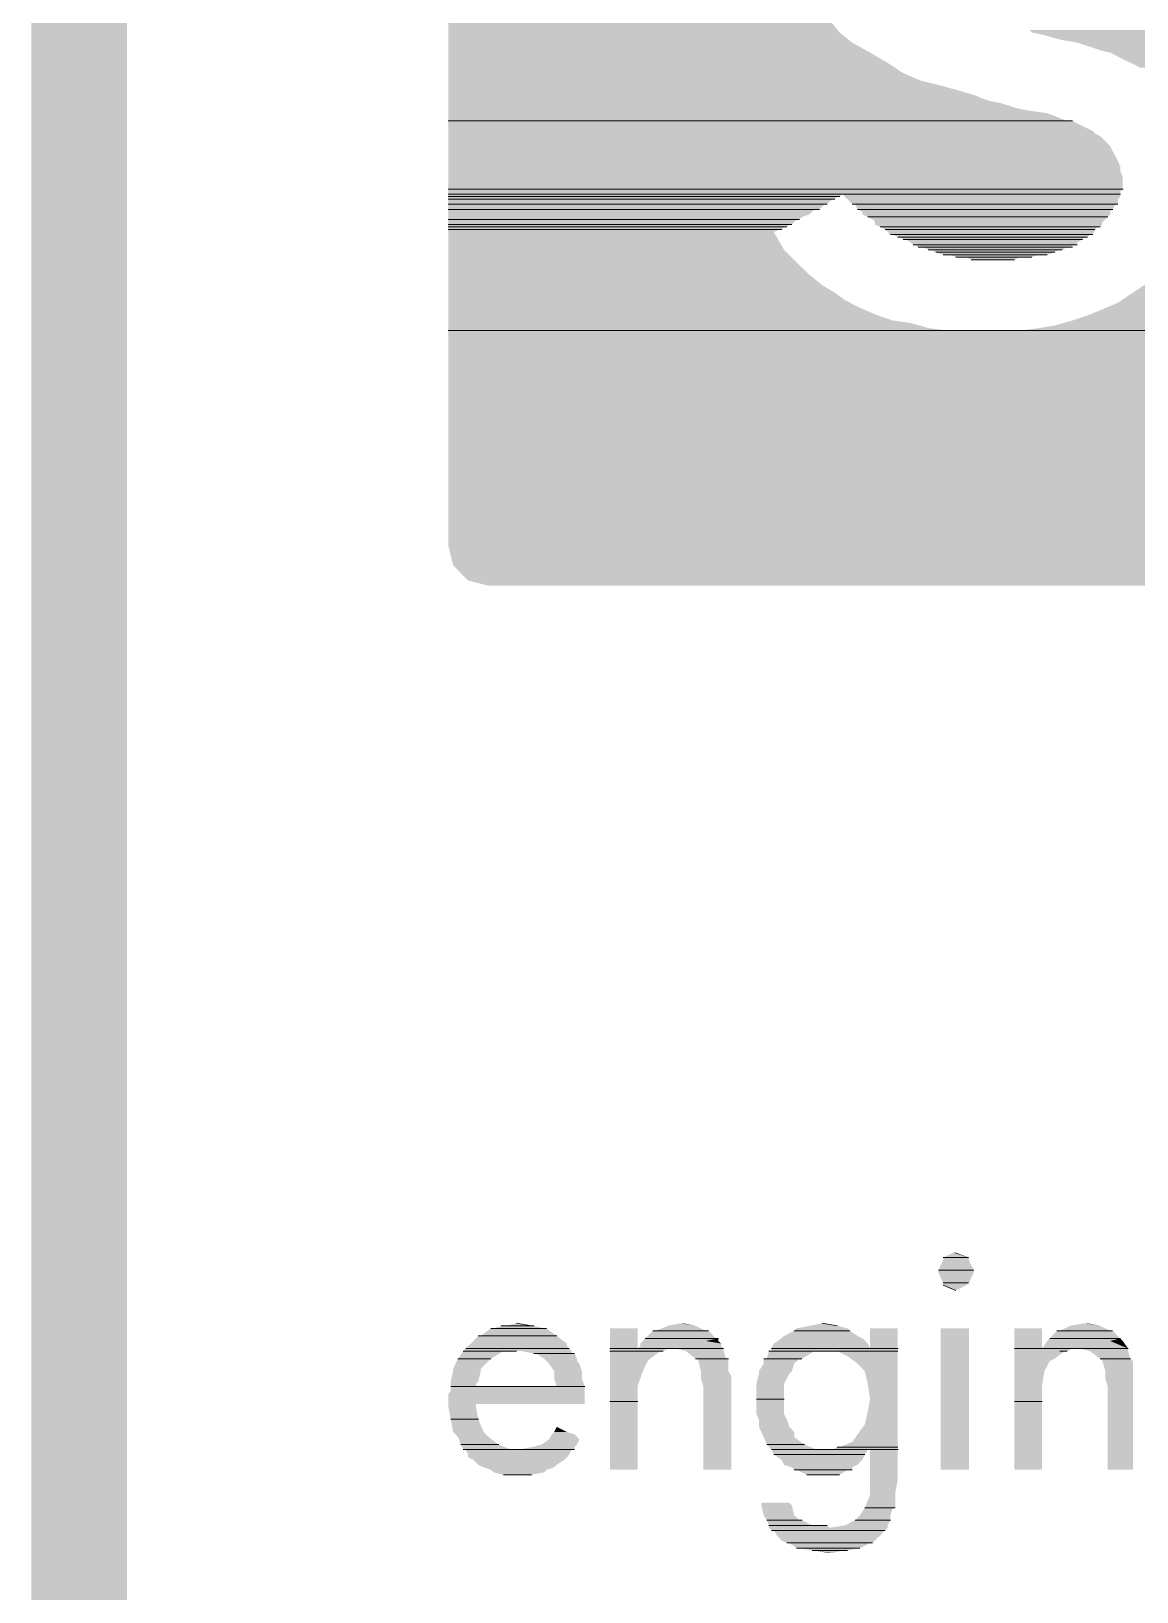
# Model space of a CAD drawing. Header units: inches. Extents: x 0.9 to 46, y 0.8 to 32.4.
# Drawn here: x 42.023 to 42.752, y 24.007 to 25.037 of the extents above; entities that cross this region are included whole.
import ezdxf

# ---------------------------------------------------------------- set-up
doc = ezdxf.new("R2010")
doc.units = ezdxf.units.IN
doc.header["$MEASUREMENT"] = 0
doc.layers.add('PDF_Geometry', color=7, linetype='Continuous')
doc.layers.add('PDF_Solid Fills', color=7, linetype='Continuous')

msp = doc.modelspace()

# ---------------------------------------------------------------- linework, layer by layer
at = {"layer": 'PDF_Geometry', "lineweight": 20}
for points in [[(42.2977, 24.9779), (42.7094, 24.9779)], [(42.2977, 24.9779), (42.7093, 24.9779)], [(42.2977, 24.9329), (42.7427, 24.9329)], [(42.2977, 24.9329), (42.7427, 24.9329)], [(42.2977, 24.9296), (42.741, 24.9296)], [(42.2977, 24.9296), (42.741, 24.9296)], [(42.2977, 24.9296), (42.5577, 24.9296)], [(42.2977, 24.9296), (42.5577, 24.9296)], [(42.2977, 24.9296), (42.5577, 24.9296)], [(42.2977, 24.9296), (42.5577, 24.9296)], [(42.2977, 24.9296), (42.5577, 24.9296)], [(42.2977, 24.9296), (42.5577, 24.9296)], [(42.2977, 24.9296), (42.5577, 24.9296)], [(42.2977, 24.9296), (42.5577, 24.9296)], [(42.2977, 24.9296), (42.5577, 24.9296)], [(42.2977, 24.9296), (42.5577, 24.9296)], [(42.2977, 24.9296), (42.5577, 24.9296)], [(42.2977, 24.9296), (42.5577, 24.9296)], [(42.2977, 24.9279), (42.556, 24.9279)], [(42.2977, 24.9279), (42.556, 24.9279)], [(42.2977, 24.9279), (42.556, 24.9279)], [(42.2977, 24.9279), (42.556, 24.9279)], [(42.2977, 24.9279), (42.556, 24.9279)], [(42.2977, 24.9279), (42.556, 24.9279)], [(42.2977, 24.9279), (42.5544, 24.9279)], [(42.2977, 24.9279), (42.5558, 24.9279), (42.5542, 24.9279)], [(42.2977, 24.9279), (42.5544, 24.9279)], [(42.2977, 24.9279), (42.5544, 24.9279)], [(42.2977, 24.9262), (42.5527, 24.9262)], [(42.2977, 24.9262), (42.5527, 24.9262)], [(42.2977, 24.9262), (42.5527, 24.9262)], [(42.2977, 24.9262), (42.5527, 24.9262)], [(42.2977, 24.9262), (42.551, 24.9262)], [(42.2977, 24.9262), (42.5526, 24.9262), (42.551, 24.9262)], [(42.2977, 24.9229), (42.546, 24.9229)], [(42.2977, 24.9229), (42.5475, 24.9229), (42.5459, 24.9229)], [(42.2977, 24.9195), (42.5394, 24.9195)], [(42.2977, 24.9195), (42.5424, 24.9195), (42.5392, 24.9195)], [(42.5641, 24.9229), (42.7377, 24.9229)], [(42.5641, 24.9229), (42.7393, 24.9229), (42.7377, 24.9229)], [(42.5676, 24.9195), (42.736, 24.9195)], [(42.5676, 24.9195), (42.736, 24.9195)], [(42.2977, 24.9129), (42.5277, 24.9129)], [(42.2977, 24.9129), (42.5293, 24.9129), (42.5274, 24.9129)], [(42.2977, 24.9095), (42.5227, 24.9095)], [(42.2977, 24.9095), (42.5242, 24.9095), (42.5226, 24.9095)], [(42.2977, 24.9079), (42.5194, 24.9079)], [(42.2977, 24.9079), (42.521, 24.9079), (42.5191, 24.9079)], [(42.2977, 24.9079), (42.5194, 24.9079)], [(42.2977, 24.9079), (42.5194, 24.9079)], [(42.5743, 24.9145), (42.7327, 24.9145)], [(42.5743, 24.9145), (42.7327, 24.9145)], [(42.5826, 24.9079), (42.726, 24.9079)], [(42.5826, 24.9079), (42.7275, 24.9079), (42.7259, 24.9079)], [(42.2977, 24.9062), (42.5177, 24.9062)], [(42.2977, 24.9062), (42.5177, 24.9062)], [(42.2977, 24.9062), (42.516, 24.9062)], [(42.2977, 24.9062), (42.5175, 24.9062), (42.5159, 24.9062)], [(42.5858, 24.9062), (42.7241, 24.9062)], [(42.5858, 24.9062), (42.7241, 24.9062)], [(42.5893, 24.9029), (42.7208, 24.9029)], [(42.5893, 24.9029), (42.7227, 24.9029), (42.7208, 24.9029)], [(42.5941, 24.9012), (42.7176, 24.9012)], [(42.5941, 24.9012), (42.7192, 24.9012), (42.7176, 24.9012)], [(42.5976, 24.8996), (42.716, 24.8996)], [(42.5976, 24.8996), (42.7159, 24.8996)], [(42.6043, 24.8962), (42.7093, 24.8962)], [(42.6043, 24.8962), (42.7125, 24.8962), (42.7093, 24.8962)], [(42.6075, 24.8946), (42.7058, 24.8946)], [(42.6075, 24.8946), (42.7093, 24.8946), (42.7058, 24.8946)], [(42.611, 24.8946), (42.706, 24.8946)], [(42.611, 24.8946), (42.706, 24.8946)], [(42.6142, 24.8929), (42.701, 24.8929)], [(42.6142, 24.8929), (42.7026, 24.8929), (42.701, 24.8929)], [(42.6193, 24.8912), (42.6977, 24.8912)], [(42.6193, 24.8912), (42.6977, 24.8912)], [(42.6241, 24.8895), (42.6924, 24.8895)], [(42.6241, 24.8895), (42.6924, 24.8895)], [(42.6241, 24.8895), (42.6876, 24.8895)], [(42.6241, 24.8895), (42.6927, 24.8895), (42.6876, 24.8895)], [(42.6276, 24.8895), (42.686, 24.8895)], [(42.6276, 24.8895), (42.6876, 24.8895), (42.686, 24.8895)], [(42.6324, 24.8879), (42.6793, 24.8879)], [(42.6324, 24.8879), (42.6825, 24.8879), (42.6793, 24.8879)], [(42.6343, 24.8879), (42.6758, 24.8879)], [(42.6343, 24.8879), (42.6793, 24.8879), (42.6758, 24.8879)], [(42.6375, 24.8879), (42.6742, 24.8879)], [(42.6375, 24.8879), (42.6758, 24.8879), (42.6742, 24.8879)], [(42.6426, 24.8862), (42.6675, 24.8862)], [(42.6426, 24.8862), (42.671, 24.8862), (42.6675, 24.8862)], [(42.6458, 24.8862), (42.6643, 24.8862)], [(42.6458, 24.8862), (42.6675, 24.8862), (42.6643, 24.8862)], [(42.6493, 24.8862), (42.6608, 24.8862)], [(42.6493, 24.8862), (42.6643, 24.8862), (42.6608, 24.8862)], [(42.6525, 24.8862), (42.6608, 24.8862), (42.6592, 24.8862)], [(42.2977, 24.8395), (42.6394, 24.8395)], [(42.2977, 24.8395), (42.6391, 24.8395)], [(42.2977, 24.8395), (42.6494, 24.8395)], [(42.2977, 24.8395), (42.6493, 24.8395)], [(42.2977, 24.8395), (42.6544, 24.8395)], [(42.2977, 24.8395), (42.6541, 24.8395)], [(42.6643, 24.8395), (42.6541, 24.8395), (42.8758, 24.8395)], [(42.6742, 24.8395), (42.6643, 24.8395), (42.8758, 24.8395)], [(42.6643, 24.8395), (42.876, 24.8395)], [(42.6742, 24.8395), (42.8759, 24.8395)], [(42.6241, 24.2279), (42.6408, 24.2279)], [(42.6241, 24.2279), (42.6408, 24.2279)], [(42.6209, 24.2196), (42.6442, 24.2196)], [(42.6209, 24.2196), (42.6442, 24.2196)], [(42.6241, 24.2112), (42.6408, 24.2112)], [(42.6241, 24.2112), (42.6408, 24.2112)], [(42.6241, 24.2096), (42.6324, 24.2062), (42.6324, 24.2062)], [(42.3191, 24.1762), (42.3175, 24.1762), (42.3692, 24.1762)], [(42.3191, 24.1762), (42.3691, 24.1762)], [(42.3277, 24.1812), (42.3258, 24.1812), (42.3625, 24.1812)], [(42.3277, 24.1812), (42.3625, 24.1812)], [(42.336, 24.1829), (42.3325, 24.1829), (42.3542, 24.1829)], [(42.336, 24.1829), (42.3542, 24.1829)], [(42.3427, 24.1846), (42.3526, 24.1829), (42.3526, 24.1829)], [(42.4343, 24.1796), (42.4327, 24.1796), (42.4694, 24.1796)], [(42.4343, 24.1796), (42.4694, 24.1796)], [(42.5258, 24.1796), (42.5625, 24.1796)], [(42.5258, 24.1796), (42.5625, 24.1796)], [(42.5443, 24.1846), (42.5542, 24.1829), (42.5542, 24.1829)], [(42.701, 24.1796), (42.6991, 24.1796), (42.7358, 24.1796)], [(42.701, 24.1796), (42.7358, 24.1796)], [(42.3076, 24.1662), (42.3343, 24.1662)], [(42.3076, 24.1662), (42.3427, 24.1662), (42.3341, 24.1662)], [(42.3092, 24.1679), (42.3142, 24.1679)], [(42.3092, 24.1679), (42.3775, 24.1679)], [(42.3092, 24.1679), (42.3775, 24.1679)], [(42.3092, 24.1679), (42.3209, 24.1679)], [(42.3092, 24.1679), (42.321, 24.1679)], [(42.4043, 24.1679), (42.4243, 24.1679)], [(42.4043, 24.1679), (42.4244, 24.1679)], [(42.4043, 24.1679), (42.4243, 24.1679)], [(42.4043, 24.1679), (42.4243, 24.1679)], [(42.4043, 24.1662), (42.4376, 24.1662)], [(42.4043, 24.1662), (42.4375, 24.1662)], [(42.4225, 24.1679), (42.4458, 24.1679)], [(42.4225, 24.1679), (42.4458, 24.1679)], [(42.4225, 24.1679), (42.4441, 24.1679)], [(42.4225, 24.1679), (42.4458, 24.1679), (42.4442, 24.1679)], [(42.4225, 24.1679), (42.4426, 24.1679)], [(42.4225, 24.1679), (42.4442, 24.1679), (42.4426, 24.1679)], [(42.4244, 24.1679), (42.4427, 24.1679)], [(42.4244, 24.1679), (42.4427, 24.1679)], [(42.4276, 24.1746), (42.4759, 24.1746)], [(42.4276, 24.1746), (42.4757, 24.1746)], [(42.4343, 24.1662), (42.4394, 24.1662), (42.4375, 24.1662)], [(42.4458, 24.1679), (42.4791, 24.1679)], [(42.4458, 24.1679), (42.4791, 24.1679)], [(42.4458, 24.1679), (42.4793, 24.1679)], [(42.4458, 24.1679), (42.4791, 24.1679)], [(42.5108, 24.1662), (42.5092, 24.1662), (42.5392, 24.1662)], [(42.5108, 24.1679), (42.5759, 24.1679)], [(42.5108, 24.1679), (42.5759, 24.1679)], [(42.5108, 24.1679), (42.5742, 24.1679)], [(42.5108, 24.1679), (42.5759, 24.1679), (42.5743, 24.1679)], [(42.5108, 24.1662), (42.5459, 24.1662)], [(42.5108, 24.1662), (42.5475, 24.1662), (42.5459, 24.1662)], [(42.5108, 24.1662), (42.5459, 24.1662), (42.5392, 24.1662)], [(42.5475, 24.1662), (42.5941, 24.1662)], [(42.5475, 24.1662), (42.5942, 24.1662)], [(42.5491, 24.1662), (42.5941, 24.1662)], [(42.5491, 24.1662), (42.5941, 24.1662)], [(42.5759, 24.1679), (42.5743, 24.1679), (42.5941, 24.1679)], [(42.5759, 24.1679), (42.5943, 24.1679)], [(42.671, 24.1679), (42.691, 24.1679)], [(42.671, 24.1679), (42.6908, 24.1679)], [(42.671, 24.1679), (42.691, 24.1679)], [(42.671, 24.1679), (42.691, 24.1679)], [(42.6892, 24.1679), (42.7125, 24.1679)], [(42.6892, 24.1679), (42.7125, 24.1679)], [(42.6892, 24.1679), (42.7109, 24.1679)], [(42.6892, 24.1679), (42.7125, 24.1679), (42.7109, 24.1679)], [(42.6892, 24.1679), (42.7093, 24.1679)], [(42.6892, 24.1679), (42.7109, 24.1679), (42.7093, 24.1679)], [(42.6908, 24.1679), (42.7091, 24.1679)], [(42.6908, 24.1679), (42.7091, 24.1679)], [(42.6943, 24.1746), (42.741, 24.1746)], [(42.6943, 24.1746), (42.741, 24.1746)], [(42.701, 24.1662), (42.7058, 24.1662), (42.7042, 24.1662)], [(42.7125, 24.1679), (42.7458, 24.1679)], [(42.7125, 24.1679), (42.7458, 24.1679)], [(42.7125, 24.1679), (42.746, 24.1679)], [(42.7125, 24.1679), (42.7458, 24.1679)], [(42.3041, 24.1612), (42.3258, 24.1612)], [(42.3041, 24.1612), (42.3258, 24.1612)], [(42.3542, 24.1646), (42.381, 24.1646)], [(42.3542, 24.1646), (42.381, 24.1646)], [(42.4607, 24.1612), (42.4824, 24.1612)], [(42.4607, 24.1612), (42.4824, 24.1612)], [(42.5077, 24.1612), (42.5057, 24.1612), (42.5293, 24.1612)], [(42.5077, 24.1612), (42.5309, 24.1612), (42.5293, 24.1612)], [(42.7275, 24.1612), (42.7475, 24.1612)], [(42.7275, 24.1612), (42.7475, 24.1612)], [(42.2993, 24.1429), (42.3226, 24.1429)], [(42.2993, 24.1429), (42.3226, 24.1429)], [(42.3159, 24.1429), (42.3877, 24.1429)], [(42.3159, 24.1429), (42.3876, 24.1429)], [(42.4043, 24.1329), (42.4226, 24.1329)], [(42.4043, 24.1329), (42.4226, 24.1329)], [(42.5009, 24.1346), (42.5193, 24.1346)], [(42.5009, 24.1346), (42.5193, 24.1346)], [(42.671, 24.1329), (42.6893, 24.1329)], [(42.671, 24.1329), (42.6893, 24.1329)], [(42.2993, 24.1212), (42.3176, 24.1212)], [(42.2993, 24.1212), (42.3176, 24.1212)], [(42.306, 24.1046), (42.331, 24.1046)], [(42.306, 24.1046), (42.331, 24.1046)], [(42.5077, 24.1046), (42.5327, 24.1046)], [(42.5077, 24.1046), (42.5327, 24.1046)], [(42.3076, 24.1012), (42.3443, 24.1012)], [(42.3076, 24.1012), (42.3443, 24.1012)], [(42.3076, 24.1012), (42.3791, 24.1012)], [(42.3076, 24.1012), (42.3791, 24.1012)], [(42.3443, 24.1012), (42.381, 24.1012), (42.3791, 24.1012)], [(42.5108, 24.1012), (42.5442, 24.1012)], [(42.5108, 24.1012), (42.5443, 24.1012)], [(42.5108, 24.1012), (42.5475, 24.1012)], [(42.5108, 24.1012), (42.5475, 24.1012)], [(42.5108, 24.1012), (42.5392, 24.1012)], [(42.5108, 24.1012), (42.5475, 24.1012), (42.5392, 24.1012)], [(42.5124, 24.0979), (42.5724, 24.0979)], [(42.5124, 24.0979), (42.5724, 24.0979)], [(42.5475, 24.1012), (42.5392, 24.1012), (42.5743, 24.1012)], [(42.5491, 24.1012), (42.5475, 24.1012), (42.5759, 24.1012)], [(42.5475, 24.1012), (42.5759, 24.1012), (42.5743, 24.1012)], [(42.551, 24.1012), (42.5491, 24.1012), (42.5759, 24.1012)], [(42.5491, 24.1012), (42.5758, 24.1012)], [(42.551, 24.1012), (42.576, 24.1012)], [(42.551, 24.1012), (42.576, 24.1012)], [(42.551, 24.1012), (42.576, 24.1012)], [(42.5558, 24.1029), (42.5542, 24.1029), (42.5641, 24.1029)], [(42.5558, 24.1029), (42.5941, 24.1029)], [(42.5558, 24.1029), (42.5942, 24.1029)], [(42.5759, 24.1012), (42.5943, 24.1012)], [(42.5759, 24.1012), (42.5943, 24.1012)], [(42.3341, 24.0846), (42.3526, 24.0846)], [(42.3341, 24.0846), (42.3524, 24.0846)], [(42.3376, 24.0846), (42.3526, 24.0846), (42.3443, 24.0846)], [(42.5258, 24.0879), (42.5609, 24.0879)], [(42.5258, 24.0879), (42.5641, 24.0879), (42.5609, 24.0879)], [(42.5341, 24.0846), (42.5526, 24.0846)], [(42.5341, 24.0846), (42.5558, 24.0846), (42.5526, 24.0846)], [(42.536, 24.0846), (42.5459, 24.0846)], [(42.536, 24.0846), (42.5526, 24.0846), (42.5459, 24.0846)], [(42.5724, 24.0629), (42.5908, 24.0629)], [(42.5724, 24.0629), (42.5925, 24.0629), (42.5909, 24.0629)], [(42.5077, 24.0546), (42.531, 24.0546)], [(42.5077, 24.0546), (42.5309, 24.0546)], [(42.566, 24.0546), (42.5894, 24.0546)], [(42.566, 24.0546), (42.5894, 24.0546)], [(42.5092, 24.0512), (42.5476, 24.0512)], [(42.5092, 24.0512), (42.5475, 24.0512)], [(42.5108, 24.0479), (42.5858, 24.0479)], [(42.5108, 24.0479), (42.5858, 24.0479)], [(42.521, 24.0396), (42.5759, 24.0396)], [(42.521, 24.0396), (42.5775, 24.0396), (42.5759, 24.0396)], [(42.5274, 24.0362), (42.5676, 24.0362)], [(42.5274, 24.0362), (42.5692, 24.0362), (42.5676, 24.0362)], [(42.5376, 24.0346), (42.5574, 24.0346)], [(42.5376, 24.0346), (42.5609, 24.0346), (42.5574, 24.0346)]]:
    msp.add_lwpolyline(points, close=True, dxfattribs=at)
at = {"layer": 'PDF_Solid Fills', "lineweight": 9, "transparency": 33554559}
for points in [[(42.0227, 0.755), (42.0859, 0.8183), (42.0227, 32.3527)], [(42.0859, 0.8183), (42.0227, 32.3527), (42.0859, 32.2895)]]:
    msp.add_solid(points, dxfattribs=at)
at = {"layer": 'PDF_Solid Fills', "color": 251, "lineweight": 20, "true_color": 0x4d4d4d, "transparency": 33554559}
for points in [[(42.2977, 25.0445), (42.2977, 25.0362), (42.5558, 25.0362)], [(42.2977, 25.0445), (42.5491, 25.0445), (42.5558, 25.0362)], [(42.2977, 25.0362), (42.2977, 25.0295), (42.5641, 25.0295)], [(42.2977, 25.0362), (42.5558, 25.0362), (42.5641, 25.0295)], [(42.6809, 25.0379), (42.6825, 25.0362), (42.9792, 25.0362)], [(42.6809, 25.0379), (42.9792, 25.0379), (42.9792, 25.0362)], [(42.6825, 25.0362), (42.6908, 25.0345), (42.8943, 25.0345)], [(42.6825, 25.0362), (42.9026, 25.0362), (42.8943, 25.0345)], [(42.6908, 25.0345), (42.6959, 25.0329), (42.8892, 25.0329)], [(42.6908, 25.0345), (42.8943, 25.0345), (42.8892, 25.0329)], [(42.6959, 25.0329), (42.7026, 25.0312), (42.8876, 25.0312)], [(42.6959, 25.0329), (42.8892, 25.0329), (42.8876, 25.0312)], [(42.7026, 25.0312), (42.7125, 25.0295), (42.8841, 25.0295)], [(42.7026, 25.0312), (42.8876, 25.0312), (42.8841, 25.0295)], [(42.2977, 25.0295), (42.2977, 25.0229), (42.5759, 25.0229)], [(42.2977, 25.0295), (42.5641, 25.0295), (42.5759, 25.0229)], [(42.2977, 25.0229), (42.2977, 25.0162), (42.5874, 25.0162)], [(42.2977, 25.0229), (42.5759, 25.0229), (42.5874, 25.0162)], [(42.7125, 25.0295), (42.7227, 25.0262), (42.8809, 25.0262)], [(42.7125, 25.0295), (42.8841, 25.0295), (42.8809, 25.0262)], [(42.7227, 25.0262), (42.7275, 25.0245), (42.8794, 25.0245)], [(42.7227, 25.0262), (42.8809, 25.0262), (42.8794, 25.0245)], [(42.7275, 25.0245), (42.7342, 25.0229), (42.8794, 25.0229)], [(42.7275, 25.0245), (42.8794, 25.0245), (42.8794, 25.0229)], [(42.7342, 25.0229), (42.7441, 25.0179), (42.8774, 25.0179)], [(42.7342, 25.0229), (42.8794, 25.0229), (42.8774, 25.0179)], [(42.2977, 25.0162), (42.2977, 25.0095), (42.5976, 25.0095)], [(42.2977, 25.0162), (42.5874, 25.0162), (42.5976, 25.0095)], [(42.7441, 25.0179), (42.7543, 25.0129), (42.8758, 25.0129)], [(42.7441, 25.0179), (42.8774, 25.0179), (42.8758, 25.0129)], [(42.2977, 25.0095), (42.2977, 25.0045), (42.6091, 25.0045)], [(42.2977, 25.0095), (42.5976, 25.0095), (42.6091, 25.0045)], [(42.2977, 25.0045), (42.2977, 25.0012), (42.6225, 25.0012)], [(42.2977, 25.0045), (42.6091, 25.0045), (42.6225, 25.0012)], [(42.2977, 25.0012), (42.2977, 24.9979), (42.6343, 24.9979)], [(42.2977, 25.0012), (42.6225, 25.0012), (42.6343, 24.9979)], [(42.2977, 24.9979), (42.2977, 24.9945), (42.6458, 24.9945)], [(42.2977, 24.9979), (42.6343, 24.9979), (42.6458, 24.9945)], [(42.2977, 24.9945), (42.2977, 24.9929), (42.6493, 24.9929)], [(42.2977, 24.9945), (42.6458, 24.9945), (42.6493, 24.9929)], [(42.2977, 24.9929), (42.2977, 24.9912), (42.6541, 24.9912)], [(42.2977, 24.9929), (42.6493, 24.9929), (42.6541, 24.9912)], [(42.2977, 24.9912), (42.2977, 24.9895), (42.6624, 24.9895)], [(42.2977, 24.9912), (42.6541, 24.9912), (42.6624, 24.9895)], [(42.2977, 24.9895), (42.2977, 24.9862), (42.6726, 24.9862)], [(42.2977, 24.9895), (42.6624, 24.9895), (42.6726, 24.9862)], [(42.2977, 24.9862), (42.2977, 24.9846), (42.6809, 24.9846)], [(42.2977, 24.9862), (42.6726, 24.9862), (42.6809, 24.9846)], [(42.2977, 24.9846), (42.2977, 24.9829), (42.6927, 24.9829)], [(42.2977, 24.9846), (42.6809, 24.9846), (42.6927, 24.9829)], [(42.2977, 24.9829), (42.2977, 24.9812), (42.6975, 24.9812)], [(42.2977, 24.9829), (42.6927, 24.9829), (42.6975, 24.9812)], [(42.2977, 24.9812), (42.2977, 24.9796), (42.701, 24.9796)], [(42.2977, 24.9812), (42.6975, 24.9812), (42.701, 24.9796)], [(42.2977, 24.9796), (42.2977, 24.9779), (42.7058, 24.9779)], [(42.2977, 24.9796), (42.701, 24.9796), (42.7058, 24.9779)], [(42.2977, 24.9779), (42.2977, 24.9762), (42.7125, 24.9762)], [(42.2977, 24.9779), (42.7093, 24.9779), (42.7125, 24.9762)], [(42.2977, 24.9762), (42.2977, 24.9745), (42.716, 24.9745)], [(42.2977, 24.9762), (42.7125, 24.9762), (42.716, 24.9745)], [(42.2977, 24.9745), (42.2977, 24.9729), (42.7192, 24.9729)], [(42.2977, 24.9745), (42.716, 24.9745), (42.7192, 24.9729)], [(42.2977, 24.9729), (42.2977, 24.9712), (42.7227, 24.9712)], [(42.2977, 24.9729), (42.7192, 24.9729), (42.7227, 24.9712)], [(42.2977, 24.9712), (42.2977, 24.9695), (42.7243, 24.9695)], [(42.2977, 24.9712), (42.7227, 24.9712), (42.7243, 24.9695)], [(42.2977, 24.9695), (42.2977, 24.9679), (42.7275, 24.9679)], [(42.2977, 24.9695), (42.7243, 24.9695), (42.7275, 24.9679)], [(42.2977, 24.9679), (42.2977, 24.9646), (42.731, 24.9646)], [(42.2977, 24.9679), (42.7275, 24.9679), (42.731, 24.9646)], [(42.2977, 24.9646), (42.2977, 24.9612), (42.7342, 24.9612)], [(42.2977, 24.9646), (42.731, 24.9646), (42.7342, 24.9612)], [(42.2977, 24.9612), (42.2977, 24.9579), (42.7358, 24.9579)], [(42.2977, 24.9612), (42.7342, 24.9612), (42.7358, 24.9579)], [(42.2977, 24.9579), (42.2977, 24.9545), (42.7377, 24.9545)], [(42.2977, 24.9579), (42.7358, 24.9579), (42.7377, 24.9545)], [(42.2977, 24.9545), (42.2977, 24.9512), (42.7393, 24.9512)], [(42.2977, 24.9545), (42.7377, 24.9545), (42.7393, 24.9512)], [(42.2977, 24.9512), (42.2977, 24.9479), (42.7409, 24.9479)], [(42.2977, 24.9512), (42.7393, 24.9512), (42.7409, 24.9479)], [(42.2977, 24.9479), (42.2977, 24.9445), (42.7409, 24.9445)], [(42.2977, 24.9479), (42.7409, 24.9479), (42.7409, 24.9445)], [(42.2977, 24.9445), (42.2977, 24.9412), (42.7425, 24.9412)], [(42.2977, 24.9445), (42.7409, 24.9445), (42.7425, 24.9412)], [(42.2977, 24.9412), (42.2977, 24.9379), (42.7425, 24.9379)], [(42.2977, 24.9412), (42.7425, 24.9412), (42.7425, 24.9379)], [(42.2977, 24.9379), (42.2977, 24.9329), (42.7425, 24.9329)], [(42.2977, 24.9379), (42.7425, 24.9379), (42.7425, 24.9329)], [(42.2977, 24.9329), (42.2977, 24.9312), (42.7409, 24.9312)], [(42.2977, 24.9329), (42.7425, 24.9329), (42.7409, 24.9312)], [(42.2977, 24.9312), (42.2977, 24.9296), (42.7409, 24.9296)], [(42.2977, 24.9312), (42.7409, 24.9312), (42.7409, 24.9296)], [(42.2977, 24.9296), (42.2977, 24.9279), (42.5558, 24.9279)], [(42.2977, 24.9296), (42.5574, 24.9296), (42.5558, 24.9279)], [(42.2977, 24.9279), (42.2977, 24.9262), (42.5526, 24.9262)], [(42.2977, 24.9279), (42.5542, 24.9279), (42.5526, 24.9262)], [(42.5574, 24.9296), (42.5593, 24.9279), (42.7409, 24.9279)], [(42.5574, 24.9296), (42.7409, 24.9296), (42.7409, 24.9279)], [(42.5593, 24.9279), (42.5609, 24.9262), (42.7393, 24.9262)], [(42.5593, 24.9279), (42.7409, 24.9279), (42.7393, 24.9262)], [(42.2977, 24.9262), (42.2977, 24.9245), (42.5491, 24.9245)], [(42.2977, 24.9262), (42.551, 24.9262), (42.5491, 24.9245)], [(42.2977, 24.9245), (42.2977, 24.9229), (42.5475, 24.9229)], [(42.2977, 24.9245), (42.5491, 24.9245), (42.5475, 24.9229)], [(42.2977, 24.9229), (42.2977, 24.9212), (42.5443, 24.9212)], [(42.2977, 24.9229), (42.5459, 24.9229), (42.5443, 24.9212)], [(42.2977, 24.9212), (42.2977, 24.9195), (42.5424, 24.9195)], [(42.2977, 24.9212), (42.5443, 24.9212), (42.5424, 24.9195)], [(42.2977, 24.9195), (42.2977, 24.9162), (42.536, 24.9162)], [(42.2977, 24.9195), (42.5392, 24.9195), (42.536, 24.9162)], [(42.5609, 24.9262), (42.5625, 24.9245), (42.7393, 24.9245)], [(42.5609, 24.9262), (42.7393, 24.9262), (42.7393, 24.9245)], [(42.5625, 24.9245), (42.5641, 24.9229), (42.7393, 24.9229)], [(42.5625, 24.9245), (42.7393, 24.9245), (42.7393, 24.9229)], [(42.566, 24.9229), (42.5676, 24.9195), (42.7358, 24.9195)], [(42.566, 24.9229), (42.7377, 24.9229), (42.7358, 24.9195)], [(42.5676, 24.9195), (42.5708, 24.9179), (42.7342, 24.9179)], [(42.5676, 24.9195), (42.7358, 24.9195), (42.7342, 24.9179)], [(42.5708, 24.9179), (42.5708, 24.9162), (42.7342, 24.9162)], [(42.5708, 24.9179), (42.7342, 24.9179), (42.7342, 24.9162)], [(42.2977, 24.9162), (42.2977, 24.9145), (42.5309, 24.9145)], [(42.2977, 24.9162), (42.536, 24.9162), (42.5309, 24.9145)], [(42.2977, 24.9145), (42.2977, 24.9129), (42.5293, 24.9129)], [(42.2977, 24.9145), (42.5309, 24.9145), (42.5293, 24.9129)], [(42.2977, 24.9129), (42.2977, 24.9112), (42.5258, 24.9112)], [(42.2977, 24.9129), (42.5274, 24.9129), (42.5258, 24.9112)], [(42.2977, 24.9112), (42.2977, 24.9095), (42.5242, 24.9095)], [(42.2977, 24.9112), (42.5258, 24.9112), (42.5242, 24.9095)], [(42.2977, 24.9095), (42.2977, 24.9079), (42.521, 24.9079)], [(42.2977, 24.9095), (42.5226, 24.9095), (42.521, 24.9079)], [(42.2977, 24.9079), (42.2977, 24.9062), (42.5175, 24.9062)], [(42.2977, 24.9079), (42.5191, 24.9079), (42.5175, 24.9062)], [(42.5708, 24.9162), (42.5743, 24.9145), (42.7326, 24.9145)], [(42.5708, 24.9162), (42.7342, 24.9162), (42.7326, 24.9145)], [(42.5743, 24.9145), (42.5775, 24.9129), (42.731, 24.9129)], [(42.5743, 24.9145), (42.7326, 24.9145), (42.731, 24.9129)], [(42.5775, 24.9129), (42.5791, 24.9112), (42.7291, 24.9112)], [(42.5775, 24.9129), (42.731, 24.9129), (42.7291, 24.9112)], [(42.5791, 24.9112), (42.5791, 24.9095), (42.7291, 24.9095)], [(42.5791, 24.9112), (42.7291, 24.9112), (42.7291, 24.9095)], [(42.5791, 24.9095), (42.5826, 24.9079), (42.7275, 24.9079)], [(42.5791, 24.9095), (42.7291, 24.9095), (42.7275, 24.9079)], [(42.5826, 24.9079), (42.5858, 24.9062), (42.7243, 24.9062)], [(42.5826, 24.9079), (42.7259, 24.9079), (42.7243, 24.9062)], [(42.2977, 24.9062), (42.2977, 24.9045), (42.5124, 24.9045)], [(42.2977, 24.9062), (42.5159, 24.9062), (42.5124, 24.9045)], [(42.2977, 24.9045), (42.2977, 24.8929), (42.5191, 24.8929)], [(42.2977, 24.9045), (42.5124, 24.9045), (42.5191, 24.8929)], [(42.5858, 24.9062), (42.5893, 24.9029), (42.7227, 24.9029)], [(42.5858, 24.9062), (42.7243, 24.9062), (42.7227, 24.9029)], [(42.5909, 24.9029), (42.5941, 24.9012), (42.7192, 24.9012)], [(42.5909, 24.9029), (42.7208, 24.9029), (42.7192, 24.9012)], [(42.596, 24.9012), (42.5976, 24.8996), (42.716, 24.8996)], [(42.596, 24.9012), (42.7176, 24.9012), (42.716, 24.8996)], [(42.5992, 24.8996), (42.6024, 24.8979), (42.7125, 24.8979)], [(42.5992, 24.8996), (42.716, 24.8996), (42.7125, 24.8979)], [(42.6024, 24.8979), (42.6043, 24.8962), (42.7125, 24.8962)], [(42.6024, 24.8979), (42.7125, 24.8979), (42.7125, 24.8962)], [(42.2977, 24.8929), (42.2977, 24.8845), (42.5274, 24.8845)], [(42.2977, 24.8929), (42.5191, 24.8929), (42.5274, 24.8845)], [(42.6059, 24.8962), (42.6075, 24.8946), (42.7093, 24.8946)], [(42.6059, 24.8962), (42.7093, 24.8962), (42.7093, 24.8946)], [(42.611, 24.8946), (42.6142, 24.8929), (42.7026, 24.8929)], [(42.611, 24.8946), (42.7058, 24.8946), (42.7026, 24.8929)], [(42.6158, 24.8929), (42.6193, 24.8912), (42.6975, 24.8912)], [(42.6158, 24.8929), (42.701, 24.8929), (42.6975, 24.8912)], [(42.6193, 24.8912), (42.6241, 24.8895), (42.6927, 24.8895)], [(42.6193, 24.8912), (42.6975, 24.8912), (42.6927, 24.8895)], [(42.6292, 24.8895), (42.6324, 24.8879), (42.6825, 24.8879)], [(42.6292, 24.8895), (42.686, 24.8895), (42.6825, 24.8879)], [(42.6391, 24.8879), (42.6426, 24.8862), (42.671, 24.8862)], [(42.6391, 24.8879), (42.6742, 24.8879), (42.671, 24.8862)], [(42.2977, 24.8845), (42.2977, 24.8762), (42.536, 24.8762)], [(42.2977, 24.8845), (42.5274, 24.8845), (42.536, 24.8762)], [(42.2977, 24.8762), (42.2977, 24.8695), (42.5443, 24.8695)], [(42.2977, 24.8762), (42.536, 24.8762), (42.5443, 24.8695)], [(42.2977, 24.8695), (42.2977, 24.8646), (42.5526, 24.8646)], [(42.2977, 24.8695), (42.5443, 24.8695), (42.5526, 24.8646)], [(42.7591, 24.8712), (42.7492, 24.8646), (42.8758, 24.8646)], [(42.2977, 24.8646), (42.2977, 24.8596), (42.5593, 24.8596)], [(42.2977, 24.8646), (42.5526, 24.8646), (42.5593, 24.8596)], [(42.2977, 24.8596), (42.2977, 24.8545), (42.5692, 24.8545)], [(42.2977, 24.8596), (42.5593, 24.8596), (42.5692, 24.8545)], [(42.7393, 24.8579), (42.7275, 24.8529), (42.8758, 24.8529)], [(42.7492, 24.8646), (42.7393, 24.8579), (42.8758, 24.8579)], [(42.7393, 24.8579), (42.8758, 24.8579), (42.8758, 24.8529)], [(42.7492, 24.8646), (42.8758, 24.8646), (42.8758, 24.8579)], [(42.2977, 24.8545), (42.2977, 24.8495), (42.581, 24.8495)], [(42.2977, 24.8545), (42.5692, 24.8545), (42.581, 24.8495)], [(42.2977, 24.8495), (42.2977, 24.8462), (42.5909, 24.8462)], [(42.2977, 24.8495), (42.581, 24.8495), (42.5909, 24.8462)], [(42.2977, 24.8462), (42.2977, 24.8446), (42.6024, 24.8446)], [(42.2977, 24.8462), (42.5909, 24.8462), (42.6024, 24.8446)], [(42.7093, 24.8462), (42.6975, 24.8429), (42.8758, 24.8429)], [(42.7192, 24.8495), (42.7093, 24.8462), (42.8758, 24.8462)], [(42.7093, 24.8462), (42.8758, 24.8462), (42.8758, 24.8429)], [(42.7275, 24.8529), (42.7192, 24.8495), (42.8758, 24.8495)], [(42.7192, 24.8495), (42.8758, 24.8495), (42.8758, 24.8462)], [(42.7275, 24.8529), (42.8758, 24.8529), (42.8758, 24.8495)], [(42.2977, 24.8446), (42.2977, 24.8412), (42.6142, 24.8412)], [(42.2977, 24.8446), (42.6024, 24.8446), (42.6142, 24.8412)], [(42.2977, 24.8412), (42.2977, 24.8395), (42.6276, 24.8395)], [(42.2977, 24.8412), (42.6142, 24.8412), (42.6276, 24.8395)], [(42.2977, 24.8395), (42.2977, 24.6979), (42.8758, 24.6979)], [(42.2977, 24.8395), (42.8758, 24.8395), (42.8758, 24.6979)], [(42.6876, 24.8412), (42.6742, 24.8395), (42.8758, 24.8395)], [(42.6975, 24.8429), (42.6876, 24.8412), (42.8758, 24.8412)], [(42.6876, 24.8412), (42.8758, 24.8412), (42.8758, 24.8395)], [(42.6975, 24.8429), (42.8758, 24.8429), (42.8758, 24.8412)], [(42.2977, 24.6979), (42.3009, 24.6846), (42.8758, 24.6846)], [(42.2977, 24.6979), (42.8758, 24.6979), (42.8758, 24.6846)], [(42.3009, 24.6846), (42.3108, 24.6746), (42.8758, 24.6746)], [(42.3009, 24.6846), (42.8758, 24.6846), (42.8758, 24.6746)], [(42.3108, 24.6746), (42.3242, 24.6712), (42.8758, 24.6712)], [(42.3108, 24.6746), (42.8758, 24.6746), (42.8758, 24.6712)]]:
    msp.add_solid(points, dxfattribs=at)
at = {"layer": 'PDF_Solid Fills', "color": 9, "lineweight": 20, "true_color": 0xc0c0c0, "transparency": 33554559}
for points in [[(42.6308, 24.2312), (42.6241, 24.2279), (42.641, 24.2279)], [(42.6241, 24.2279), (42.6241, 24.2262), (42.641, 24.2262)], [(42.6241, 24.2279), (42.641, 24.2279), (42.641, 24.2262)], [(42.6308, 24.2312), (42.6324, 24.2312), (42.641, 24.2279)], [(42.6241, 24.2262), (42.6209, 24.2196), (42.6442, 24.2196)], [(42.6209, 24.2196), (42.6209, 24.2179), (42.6442, 24.2179)], [(42.6209, 24.2196), (42.6442, 24.2196), (42.6442, 24.2179)], [(42.6209, 24.2179), (42.6241, 24.2112), (42.641, 24.2112)], [(42.6209, 24.2179), (42.6442, 24.2179), (42.641, 24.2112)], [(42.6241, 24.2262), (42.641, 24.2262), (42.6442, 24.2196)], [(42.6241, 24.2112), (42.6241, 24.2096), (42.6391, 24.2096)], [(42.6241, 24.2112), (42.641, 24.2112), (42.6391, 24.2096)], [(42.6241, 24.2096), (42.6391, 24.2096), (42.6324, 24.2062)], [(42.3175, 24.1762), (42.3127, 24.1712), (42.3759, 24.1712)], [(42.3175, 24.1762), (42.3692, 24.1762), (42.3759, 24.1712)], [(42.3258, 24.1812), (42.3191, 24.1762), (42.3692, 24.1762)], [(42.3258, 24.1812), (42.3625, 24.1812), (42.3692, 24.1762)], [(42.3325, 24.1829), (42.3277, 24.1812), (42.3609, 24.1812)], [(42.3325, 24.1829), (42.3542, 24.1829), (42.3609, 24.1812)], [(42.3427, 24.1846), (42.336, 24.1829), (42.3526, 24.1829)], [(42.4043, 24.1812), (42.4043, 24.1679), (42.4225, 24.1679)], [(42.4043, 24.1812), (42.4225, 24.1812), (42.4225, 24.1679)], [(42.4327, 24.1796), (42.4276, 24.1746), (42.4742, 24.1746)], [(42.4327, 24.1796), (42.4694, 24.1796), (42.4742, 24.1746)], [(42.4426, 24.1829), (42.4343, 24.1796), (42.4674, 24.1796)], [(42.4509, 24.1846), (42.4426, 24.1829), (42.4607, 24.1829)], [(42.4426, 24.1829), (42.4607, 24.1829), (42.4674, 24.1796)], [(42.4509, 24.1846), (42.4525, 24.1846), (42.4607, 24.1829)], [(42.5191, 24.1762), (42.5175, 24.1746), (42.5708, 24.1746)], [(42.5258, 24.1796), (42.5191, 24.1762), (42.5676, 24.1762)], [(42.5191, 24.1762), (42.5676, 24.1762), (42.5708, 24.1746)], [(42.5274, 24.1812), (42.5258, 24.1796), (42.5625, 24.1796)], [(42.5258, 24.1796), (42.5625, 24.1796), (42.5676, 24.1762)], [(42.536, 24.1829), (42.5274, 24.1812), (42.5609, 24.1812)], [(42.5274, 24.1812), (42.5609, 24.1812), (42.5625, 24.1796)], [(42.5443, 24.1846), (42.536, 24.1829), (42.5542, 24.1829)], [(42.536, 24.1829), (42.5542, 24.1829), (42.5609, 24.1812)], [(42.5759, 24.1812), (42.5759, 24.1679), (42.5941, 24.1679)], [(42.5759, 24.1812), (42.5941, 24.1812), (42.5941, 24.1679)], [(42.6225, 24.1812), (42.6225, 24.0879), (42.641, 24.0879)], [(42.6225, 24.1812), (42.641, 24.1812), (42.641, 24.0879)], [(42.671, 24.1812), (42.671, 24.1679), (42.6892, 24.1679)], [(42.671, 24.1812), (42.6892, 24.1812), (42.6892, 24.1679)], [(42.6991, 24.1796), (42.6943, 24.1746), (42.7409, 24.1746)], [(42.6991, 24.1796), (42.7358, 24.1796), (42.7409, 24.1746)], [(42.7077, 24.1829), (42.701, 24.1796), (42.7342, 24.1796)], [(42.7176, 24.1846), (42.7077, 24.1829), (42.7275, 24.1829)], [(42.7077, 24.1829), (42.7275, 24.1829), (42.7342, 24.1796)], [(42.7176, 24.1846), (42.7192, 24.1846), (42.7275, 24.1829)], [(42.3076, 24.1662), (42.3041, 24.1612), (42.3258, 24.1612)], [(42.3092, 24.1679), (42.3076, 24.1662), (42.3427, 24.1662)], [(42.3076, 24.1662), (42.3341, 24.1662), (42.3258, 24.1612)], [(42.3108, 24.1696), (42.3092, 24.1679), (42.3775, 24.1679)], [(42.3092, 24.1679), (42.321, 24.1679), (42.3427, 24.1662)], [(42.3127, 24.1712), (42.3108, 24.1696), (42.3759, 24.1696)], [(42.3108, 24.1696), (42.3759, 24.1696), (42.3775, 24.1679)], [(42.3127, 24.1712), (42.3759, 24.1712), (42.3759, 24.1696)], [(42.321, 24.1679), (42.3427, 24.1662), (42.3791, 24.1662)], [(42.321, 24.1679), (42.3775, 24.1679), (42.3791, 24.1662)], [(42.3459, 24.1662), (42.3542, 24.1646), (42.3791, 24.1646)], [(42.3459, 24.1662), (42.3791, 24.1662), (42.3791, 24.1646)], [(42.4043, 24.1679), (42.4043, 24.1662), (42.4343, 24.1662)], [(42.4043, 24.1679), (42.4244, 24.1679), (42.4343, 24.1662)], [(42.4043, 24.1662), (42.4043, 24.1612), (42.4308, 24.1612)], [(42.4043, 24.1662), (42.4375, 24.1662), (42.4308, 24.1612)], [(42.4244, 24.1696), (42.4225, 24.1679), (42.4458, 24.1679)], [(42.426, 24.1729), (42.4244, 24.1712), (42.4576, 24.1712)], [(42.4244, 24.1712), (42.4244, 24.1696), (42.456, 24.1696)], [(42.4244, 24.1712), (42.4576, 24.1712), (42.456, 24.1696)], [(42.4244, 24.1696), (42.456, 24.1696), (42.4458, 24.1679)], [(42.4244, 24.1679), (42.4343, 24.1662), (42.4394, 24.1662)], [(42.4244, 24.1679), (42.4426, 24.1679), (42.4394, 24.1662)], [(42.4276, 24.1746), (42.426, 24.1729), (42.4674, 24.1729)], [(42.426, 24.1729), (42.4674, 24.1729), (42.4576, 24.1712)], [(42.4276, 24.1746), (42.4757, 24.1746), (42.4674, 24.1729)], [(42.456, 24.1696), (42.4458, 24.1679), (42.4793, 24.1679)], [(42.4477, 24.1679), (42.4544, 24.1662), (42.4793, 24.1662)], [(42.4477, 24.1679), (42.4793, 24.1679), (42.4793, 24.1662)], [(42.4544, 24.1662), (42.4607, 24.1612), (42.4808, 24.1612)], [(42.4544, 24.1662), (42.4793, 24.1662), (42.4808, 24.1612)], [(42.4576, 24.1712), (42.456, 24.1696), (42.4777, 24.1696)], [(42.456, 24.1696), (42.4777, 24.1696), (42.4793, 24.1679)], [(42.4674, 24.1729), (42.4576, 24.1712), (42.4777, 24.1712)], [(42.4576, 24.1712), (42.4777, 24.1712), (42.4777, 24.1696)], [(42.4757, 24.1746), (42.4674, 24.1729), (42.4757, 24.1729)], [(42.4674, 24.1729), (42.4757, 24.1729), (42.4777, 24.1712)], [(42.5092, 24.1662), (42.5077, 24.1612), (42.5309, 24.1612)], [(42.5092, 24.1662), (42.5392, 24.1662), (42.5309, 24.1612)], [(42.5124, 24.1712), (42.5108, 24.1679), (42.5759, 24.1679)], [(42.5108, 24.1679), (42.5108, 24.1662), (42.5475, 24.1662)], [(42.5108, 24.1679), (42.5743, 24.1679), (42.5475, 24.1662)], [(42.5175, 24.1746), (42.5124, 24.1712), (42.5743, 24.1712)], [(42.5124, 24.1712), (42.5743, 24.1712), (42.5759, 24.1679)], [(42.5175, 24.1746), (42.5708, 24.1746), (42.5743, 24.1712)], [(42.5743, 24.1679), (42.5475, 24.1662), (42.5941, 24.1662)], [(42.5542, 24.1662), (42.5609, 24.1629), (42.5941, 24.1629)], [(42.5542, 24.1662), (42.5941, 24.1662), (42.5941, 24.1629)], [(42.5743, 24.1679), (42.5941, 24.1679), (42.5941, 24.1662)], [(42.671, 24.1679), (42.671, 24.1662), (42.7042, 24.1662)], [(42.671, 24.1679), (42.6908, 24.1679), (42.7042, 24.1662)], [(42.671, 24.1662), (42.671, 24.1612), (42.6975, 24.1612)], [(42.671, 24.1662), (42.7042, 24.1662), (42.6975, 24.1612)], [(42.6927, 24.1729), (42.6892, 24.1679), (42.7125, 24.1679)], [(42.6908, 24.1679), (42.701, 24.1662), (42.7058, 24.1662)], [(42.6908, 24.1679), (42.7093, 24.1679), (42.7058, 24.1662)], [(42.6943, 24.1746), (42.6927, 24.1729), (42.7342, 24.1729)], [(42.6927, 24.1729), (42.7342, 24.1729), (42.7125, 24.1679)], [(42.6943, 24.1746), (42.7409, 24.1746), (42.7342, 24.1729)], [(42.7342, 24.1729), (42.7125, 24.1679), (42.746, 24.1679)], [(42.7141, 24.1679), (42.7208, 24.1662), (42.746, 24.1662)], [(42.7141, 24.1679), (42.746, 24.1679), (42.746, 24.1662)], [(42.7208, 24.1662), (42.7275, 24.1612), (42.7476, 24.1612)], [(42.7208, 24.1662), (42.746, 24.1662), (42.7476, 24.1612)], [(42.7409, 24.1746), (42.7342, 24.1729), (42.7425, 24.1729)], [(42.7342, 24.1729), (42.7425, 24.1729), (42.746, 24.1679)], [(42.3041, 24.1612), (42.3009, 24.1546), (42.3191, 24.1546)], [(42.3041, 24.1612), (42.3258, 24.1612), (42.3191, 24.1546)], [(42.3558, 24.1646), (42.3609, 24.1612), (42.3826, 24.1612)], [(42.3558, 24.1646), (42.381, 24.1646), (42.3826, 24.1612)], [(42.3609, 24.1612), (42.3625, 24.1596), (42.3826, 24.1596)], [(42.3609, 24.1612), (42.3826, 24.1612), (42.3826, 24.1596)], [(42.3625, 24.1596), (42.3641, 24.1579), (42.3842, 24.1579)], [(42.3625, 24.1596), (42.3826, 24.1596), (42.3842, 24.1579)], [(42.3641, 24.1579), (42.3676, 24.1529), (42.3858, 24.1529)], [(42.3641, 24.1579), (42.3842, 24.1579), (42.3858, 24.1529)], [(42.4043, 24.1612), (42.4043, 24.1596), (42.4292, 24.1596)], [(42.4043, 24.1612), (42.4308, 24.1612), (42.4292, 24.1596)], [(42.4043, 24.1596), (42.4043, 24.1529), (42.426, 24.1529)], [(42.4043, 24.1596), (42.4292, 24.1596), (42.426, 24.1529)], [(42.4627, 24.1612), (42.4627, 24.1596), (42.4824, 24.1596)], [(42.4627, 24.1612), (42.4824, 24.1612), (42.4824, 24.1596)], [(42.4627, 24.1596), (42.4643, 24.1529), (42.4824, 24.1529)], [(42.4627, 24.1596), (42.4824, 24.1596), (42.4824, 24.1529)], [(42.5057, 24.1579), (42.5025, 24.1529), (42.5242, 24.1529)], [(42.5057, 24.1612), (42.5057, 24.1579), (42.5258, 24.1579)], [(42.5057, 24.1612), (42.5293, 24.1612), (42.5258, 24.1579)], [(42.5057, 24.1579), (42.5258, 24.1579), (42.5242, 24.1529)], [(42.5609, 24.1629), (42.5676, 24.1579), (42.5941, 24.1579)], [(42.5609, 24.1629), (42.5941, 24.1629), (42.5941, 24.1579)], [(42.5676, 24.1579), (42.5724, 24.1529), (42.5941, 24.1529)], [(42.5676, 24.1579), (42.5941, 24.1579), (42.5941, 24.1529)], [(42.671, 24.1612), (42.671, 24.1596), (42.6943, 24.1596)], [(42.671, 24.1612), (42.6975, 24.1612), (42.6943, 24.1596)], [(42.671, 24.1596), (42.671, 24.1529), (42.6908, 24.1529)], [(42.671, 24.1596), (42.6943, 24.1596), (42.6908, 24.1529)], [(42.7275, 24.1612), (42.7291, 24.1596), (42.7492, 24.1596)], [(42.7275, 24.1612), (42.7476, 24.1612), (42.7492, 24.1596)], [(42.7291, 24.1596), (42.731, 24.1529), (42.7492, 24.1529)], [(42.7291, 24.1596), (42.7492, 24.1596), (42.7492, 24.1529)], [(42.3009, 24.1529), (42.2993, 24.1462), (42.3175, 24.1462)], [(42.2993, 24.1462), (42.2993, 24.1445), (42.3159, 24.1445)], [(42.2993, 24.1462), (42.3175, 24.1462), (42.3159, 24.1445)], [(42.3009, 24.1546), (42.3009, 24.1529), (42.3191, 24.1529)], [(42.3009, 24.1546), (42.3191, 24.1546), (42.3191, 24.1529)], [(42.3009, 24.1529), (42.3191, 24.1529), (42.3175, 24.1462)], [(42.3676, 24.1529), (42.3676, 24.1479), (42.3858, 24.1479)], [(42.3676, 24.1529), (42.3858, 24.1529), (42.3858, 24.1479)], [(42.3676, 24.1479), (42.3692, 24.1429), (42.3877, 24.1429)], [(42.3676, 24.1479), (42.3858, 24.1479), (42.3877, 24.1429)], [(42.4043, 24.1529), (42.4043, 24.1429), (42.4225, 24.1429)], [(42.4043, 24.1529), (42.426, 24.1529), (42.4225, 24.1429)], [(42.4643, 24.1529), (42.4643, 24.1496), (42.4844, 24.1496)], [(42.4643, 24.1529), (42.4824, 24.1529), (42.4844, 24.1496)], [(42.4643, 24.1496), (42.4643, 24.1479), (42.4844, 24.1479)], [(42.4643, 24.1496), (42.4844, 24.1496), (42.4844, 24.1479)], [(42.4643, 24.1479), (42.4659, 24.1429), (42.4844, 24.1429)], [(42.4643, 24.1479), (42.4844, 24.1479), (42.4844, 24.1429)], [(42.5025, 24.1512), (42.5009, 24.1445), (42.5191, 24.1445)], [(42.5025, 24.1529), (42.5025, 24.1512), (42.5226, 24.1512)], [(42.5025, 24.1529), (42.5242, 24.1529), (42.5226, 24.1512)], [(42.5025, 24.1512), (42.5226, 24.1512), (42.5191, 24.1445)], [(42.5724, 24.1529), (42.5743, 24.1445), (42.5941, 24.1445)], [(42.5724, 24.1529), (42.5941, 24.1529), (42.5941, 24.1445)], [(42.671, 24.1529), (42.671, 24.1429), (42.6892, 24.1429)], [(42.671, 24.1529), (42.6908, 24.1529), (42.6892, 24.1429)], [(42.731, 24.1529), (42.731, 24.1496), (42.7492, 24.1496)], [(42.731, 24.1529), (42.7492, 24.1529), (42.7492, 24.1496)], [(42.731, 24.1496), (42.731, 24.1479), (42.7492, 24.1479)], [(42.731, 24.1496), (42.7492, 24.1496), (42.7492, 24.1479)], [(42.731, 24.1479), (42.7326, 24.1429), (42.7492, 24.1429)], [(42.731, 24.1479), (42.7492, 24.1479), (42.7492, 24.1429)], [(42.2993, 24.1396), (42.2977, 24.1379), (42.3877, 24.1379)], [(42.2977, 24.1379), (42.2977, 24.1346), (42.3877, 24.1346)], [(42.2977, 24.1379), (42.3877, 24.1379), (42.3877, 24.1346)], [(42.2993, 24.1445), (42.2993, 24.1429), (42.3159, 24.1429)], [(42.2993, 24.1445), (42.3159, 24.1445), (42.3159, 24.1429)], [(42.2993, 24.1429), (42.2993, 24.1412), (42.336, 24.1412)], [(42.2993, 24.1429), (42.3226, 24.1429), (42.336, 24.1412)], [(42.2993, 24.1412), (42.2993, 24.1396), (42.3877, 24.1396)], [(42.2993, 24.1412), (42.336, 24.1412), (42.3877, 24.1396)], [(42.2993, 24.1396), (42.3877, 24.1396), (42.3877, 24.1379)], [(42.3226, 24.1429), (42.336, 24.1412), (42.3877, 24.1412)], [(42.3226, 24.1429), (42.3877, 24.1429), (42.3877, 24.1412)], [(42.336, 24.1412), (42.3877, 24.1412), (42.3877, 24.1396)], [(42.4043, 24.1429), (42.4043, 24.1329), (42.4225, 24.1329)], [(42.4043, 24.1429), (42.4225, 24.1429), (42.4225, 24.1329)], [(42.4659, 24.1429), (42.4659, 24.0879), (42.4844, 24.0879)], [(42.4659, 24.1429), (42.4844, 24.1429), (42.4844, 24.0879)], [(42.5009, 24.1445), (42.5009, 24.1429), (42.5191, 24.1429)], [(42.5009, 24.1445), (42.5191, 24.1445), (42.5191, 24.1429)], [(42.5009, 24.1429), (42.5009, 24.1346), (42.5191, 24.1346)], [(42.5009, 24.1429), (42.5191, 24.1429), (42.5191, 24.1346)], [(42.5743, 24.1445), (42.5759, 24.1346), (42.5941, 24.1346)], [(42.5743, 24.1445), (42.5941, 24.1445), (42.5941, 24.1346)], [(42.671, 24.1429), (42.671, 24.1329), (42.6892, 24.1329)], [(42.671, 24.1429), (42.6892, 24.1429), (42.6892, 24.1329)], [(42.7326, 24.1429), (42.7326, 24.0879), (42.7492, 24.0879)], [(42.7326, 24.1429), (42.7492, 24.1429), (42.7492, 24.0879)], [(42.2977, 24.1346), (42.2977, 24.1312), (42.3877, 24.1312)], [(42.2977, 24.1346), (42.3877, 24.1346), (42.3877, 24.1312)], [(42.2977, 24.1312), (42.2977, 24.1296), (42.3159, 24.1296)], [(42.2977, 24.1312), (42.3159, 24.1312), (42.3159, 24.1296)], [(42.2977, 24.1296), (42.2993, 24.1212), (42.3175, 24.1212)], [(42.2977, 24.1296), (42.3159, 24.1296), (42.3175, 24.1212)], [(42.4043, 24.1329), (42.4043, 24.0879), (42.4225, 24.0879)], [(42.4043, 24.1329), (42.4225, 24.1329), (42.4225, 24.0879)], [(42.5009, 24.1346), (42.5009, 24.1312), (42.5191, 24.1312)], [(42.5009, 24.1346), (42.5191, 24.1346), (42.5191, 24.1312)], [(42.5009, 24.1312), (42.5009, 24.1246), (42.5191, 24.1246)], [(42.5009, 24.1312), (42.5191, 24.1312), (42.5191, 24.1246)], [(42.5009, 24.1246), (42.5025, 24.1212), (42.521, 24.1212)], [(42.5009, 24.1246), (42.5191, 24.1246), (42.521, 24.1212)], [(42.5743, 24.1262), (42.5724, 24.1179), (42.5941, 24.1179)], [(42.5759, 24.1346), (42.5743, 24.1262), (42.5941, 24.1262)], [(42.5743, 24.1262), (42.5941, 24.1262), (42.5941, 24.1179)], [(42.5759, 24.1346), (42.5941, 24.1346), (42.5941, 24.1262)], [(42.671, 24.1329), (42.671, 24.0879), (42.6892, 24.0879)], [(42.671, 24.1329), (42.6892, 24.1329), (42.6892, 24.0879)], [(42.2993, 24.1212), (42.3009, 24.1129), (42.321, 24.1129)], [(42.2993, 24.1212), (42.3175, 24.1212), (42.321, 24.1129)], [(42.3692, 24.1162), (42.3676, 24.1129), (42.3759, 24.1129)], [(42.5025, 24.1212), (42.5025, 24.1162), (42.5226, 24.1162)], [(42.5025, 24.1212), (42.521, 24.1212), (42.5226, 24.1162)], [(42.5025, 24.1162), (42.5041, 24.1129), (42.5258, 24.1129)], [(42.5025, 24.1162), (42.5226, 24.1162), (42.5258, 24.1129)], [(42.5724, 24.1179), (42.5676, 24.1112), (42.5941, 24.1112)], [(42.5724, 24.1179), (42.5941, 24.1179), (42.5941, 24.1112)], [(42.3009, 24.1129), (42.3025, 24.1112), (42.3226, 24.1112)], [(42.3009, 24.1129), (42.321, 24.1129), (42.3226, 24.1112)], [(42.3025, 24.1112), (42.3041, 24.1095), (42.3242, 24.1095)], [(42.3025, 24.1112), (42.3226, 24.1112), (42.3242, 24.1095)], [(42.3041, 24.1095), (42.306, 24.1046), (42.3309, 24.1046)], [(42.3041, 24.1095), (42.3242, 24.1095), (42.3309, 24.1046)], [(42.306, 24.1046), (42.3076, 24.1012), (42.3392, 24.1012)], [(42.306, 24.1046), (42.3309, 24.1046), (42.3392, 24.1012)], [(42.3593, 24.1046), (42.3526, 24.1029), (42.381, 24.1029)], [(42.3641, 24.1079), (42.3593, 24.1046), (42.3826, 24.1046)], [(42.3593, 24.1046), (42.3826, 24.1046), (42.381, 24.1029)], [(42.366, 24.1112), (42.3641, 24.1079), (42.3842, 24.1079)], [(42.3641, 24.1079), (42.3842, 24.1079), (42.3826, 24.1046)], [(42.3676, 24.1129), (42.366, 24.1112), (42.381, 24.1112)], [(42.366, 24.1112), (42.381, 24.1112), (42.3842, 24.1079)], [(42.3676, 24.1129), (42.3759, 24.1129), (42.381, 24.1112)], [(42.5041, 24.1129), (42.5057, 24.1095), (42.5258, 24.1095)], [(42.5041, 24.1129), (42.5258, 24.1129), (42.5258, 24.1095)], [(42.5057, 24.1095), (42.5077, 24.1046), (42.5325, 24.1046)], [(42.5057, 24.1095), (42.5258, 24.1095), (42.5325, 24.1046)], [(42.5077, 24.1046), (42.5108, 24.1012), (42.5408, 24.1012)], [(42.5077, 24.1046), (42.5325, 24.1046), (42.5408, 24.1012)], [(42.5641, 24.1062), (42.5558, 24.1029), (42.5941, 24.1029)], [(42.5676, 24.1112), (42.5641, 24.1062), (42.5941, 24.1062)], [(42.5641, 24.1062), (42.5941, 24.1062), (42.5941, 24.1029)], [(42.5676, 24.1112), (42.5941, 24.1112), (42.5941, 24.1062)], [(42.3092, 24.1012), (42.3108, 24.0979), (42.3775, 24.0979)], [(42.3092, 24.1012), (42.3791, 24.1012), (42.3775, 24.0979)], [(42.3108, 24.0979), (42.3108, 24.0962), (42.3759, 24.0962)], [(42.3108, 24.0979), (42.3775, 24.0979), (42.3759, 24.0962)], [(42.3108, 24.0962), (42.3143, 24.0945), (42.3743, 24.0945)], [(42.3108, 24.0962), (42.3759, 24.0962), (42.3743, 24.0945)], [(42.3143, 24.0945), (42.3175, 24.0912), (42.3692, 24.0912)], [(42.3143, 24.0945), (42.3743, 24.0945), (42.3692, 24.0912)], [(42.3526, 24.1029), (42.3443, 24.1012), (42.381, 24.1012)], [(42.3526, 24.1029), (42.381, 24.1029), (42.381, 24.1012)], [(42.5108, 24.1012), (42.5392, 24.1012), (42.5124, 24.0979)], [(42.5392, 24.1012), (42.5124, 24.0979), (42.5724, 24.0979)], [(42.5124, 24.0979), (42.5175, 24.0945), (42.5708, 24.0945)], [(42.5124, 24.0979), (42.5724, 24.0979), (42.5708, 24.0945)], [(42.5175, 24.0945), (42.5191, 24.0912), (42.5676, 24.0912)], [(42.5175, 24.0945), (42.5708, 24.0945), (42.5676, 24.0912)], [(42.5392, 24.1012), (42.5743, 24.1012), (42.5724, 24.0979)], [(42.5542, 24.1029), (42.551, 24.1012), (42.5759, 24.1012)], [(42.5542, 24.1029), (42.5641, 24.1029), (42.5759, 24.1012)], [(42.5641, 24.1029), (42.5759, 24.1012), (42.5941, 24.1012)], [(42.5641, 24.1029), (42.5941, 24.1029), (42.5941, 24.1012)], [(42.5759, 24.1012), (42.5759, 24.0829), (42.5941, 24.0829)], [(42.5759, 24.1012), (42.5941, 24.1012), (42.5941, 24.0829)], [(42.3175, 24.0912), (42.321, 24.0895), (42.3676, 24.0895)], [(42.3175, 24.0912), (42.3692, 24.0912), (42.3676, 24.0895)], [(42.321, 24.0895), (42.3258, 24.0879), (42.3625, 24.0879)], [(42.321, 24.0895), (42.3676, 24.0895), (42.3625, 24.0879)], [(42.3258, 24.0879), (42.3277, 24.0862), (42.3609, 24.0862)], [(42.3258, 24.0879), (42.3625, 24.0879), (42.3609, 24.0862)], [(42.3277, 24.0862), (42.3341, 24.0846), (42.3526, 24.0846)], [(42.3277, 24.0862), (42.3609, 24.0862), (42.3526, 24.0846)], [(42.5191, 24.0912), (42.5242, 24.0895), (42.5641, 24.0895)], [(42.5191, 24.0912), (42.5676, 24.0912), (42.5641, 24.0895)], [(42.5242, 24.0895), (42.5258, 24.0879), (42.5641, 24.0879)], [(42.5242, 24.0895), (42.5641, 24.0895), (42.5641, 24.0879)], [(42.5274, 24.0879), (42.5341, 24.0846), (42.5558, 24.0846)], [(42.5274, 24.0879), (42.5609, 24.0879), (42.5558, 24.0846)], [(42.5759, 24.0829), (42.5759, 24.0812), (42.5941, 24.0812)], [(42.5759, 24.0829), (42.5941, 24.0829), (42.5941, 24.0812)], [(42.5759, 24.0812), (42.5759, 24.0729), (42.5925, 24.0729)], [(42.5759, 24.0812), (42.5941, 24.0812), (42.5925, 24.0729)], [(42.5041, 24.0662), (42.5041, 24.0646), (42.5242, 24.0646)], [(42.5041, 24.0662), (42.5226, 24.0662), (42.5242, 24.0646)], [(42.5041, 24.0646), (42.5057, 24.0579), (42.5258, 24.0579)], [(42.5041, 24.0646), (42.5242, 24.0646), (42.5258, 24.0579)], [(42.5724, 24.0629), (42.5692, 24.0579), (42.5893, 24.0579)], [(42.5759, 24.0712), (42.5724, 24.0629), (42.5925, 24.0629)], [(42.5724, 24.0629), (42.5909, 24.0629), (42.5893, 24.0579)], [(42.5759, 24.0729), (42.5759, 24.0712), (42.5925, 24.0712)], [(42.5759, 24.0729), (42.5925, 24.0729), (42.5925, 24.0712)], [(42.5759, 24.0712), (42.5925, 24.0712), (42.5925, 24.0629)], [(42.5057, 24.0579), (42.5077, 24.0546), (42.5293, 24.0546)], [(42.5057, 24.0579), (42.5258, 24.0579), (42.5293, 24.0546)], [(42.5077, 24.0546), (42.5092, 24.0512), (42.5376, 24.0512)], [(42.5077, 24.0546), (42.5309, 24.0546), (42.5376, 24.0512)], [(42.566, 24.0546), (42.5593, 24.0512), (42.5874, 24.0512)], [(42.5692, 24.0579), (42.566, 24.0546), (42.5893, 24.0546)], [(42.566, 24.0546), (42.5893, 24.0546), (42.5874, 24.0512)], [(42.5692, 24.0579), (42.5893, 24.0579), (42.5893, 24.0546)], [(42.5092, 24.0512), (42.5092, 24.0496), (42.5491, 24.0496)], [(42.5092, 24.0512), (42.5475, 24.0512), (42.5491, 24.0496)], [(42.5092, 24.0496), (42.5491, 24.0496), (42.5108, 24.0479)], [(42.5491, 24.0496), (42.5108, 24.0479), (42.5858, 24.0479)], [(42.5124, 24.0479), (42.5144, 24.0446), (42.5826, 24.0446)], [(42.5124, 24.0479), (42.5858, 24.0479), (42.5826, 24.0446)], [(42.5144, 24.0446), (42.5175, 24.0412), (42.5791, 24.0412)], [(42.5144, 24.0446), (42.5826, 24.0446), (42.5791, 24.0412)], [(42.5593, 24.0512), (42.5491, 24.0496), (42.5874, 24.0496)], [(42.5491, 24.0496), (42.5874, 24.0496), (42.5858, 24.0479)], [(42.5593, 24.0512), (42.5874, 24.0512), (42.5874, 24.0496)], [(42.5175, 24.0412), (42.521, 24.0396), (42.5775, 24.0396)], [(42.5175, 24.0412), (42.5791, 24.0412), (42.5775, 24.0396)], [(42.5226, 24.0396), (42.5274, 24.0362), (42.5692, 24.0362)], [(42.5226, 24.0396), (42.5759, 24.0396), (42.5692, 24.0362)], [(42.5293, 24.0362), (42.5376, 24.0346), (42.5609, 24.0346)], [(42.5293, 24.0362), (42.5676, 24.0362), (42.5609, 24.0346)], [(42.5392, 24.0346), (42.5491, 24.0329), (42.551, 24.0329)], [(42.5392, 24.0346), (42.5574, 24.0346), (42.551, 24.0329)]]:
    msp.add_solid(points, dxfattribs=at)

doc.saveas('drawing.dxf')
